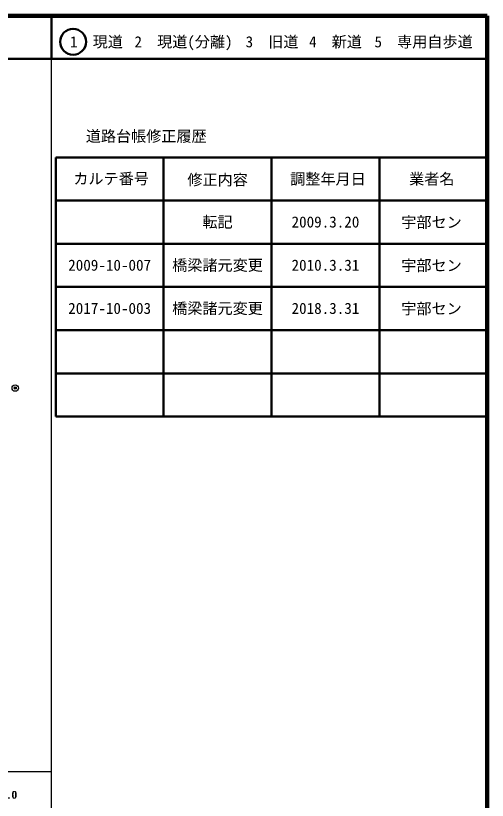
# Model space of a CAD drawing. Units: millimetres on the paper, enlarged 1000 times. Extents: x 40000 to 680000, y 20000 to 380000.
# Drawn here: x 570731 to 680000, y 198357 to 380000 of the extents above; entities that cross this region are included whole.
import ezdxf
from ezdxf.enums import TextEntityAlignment as Align

# ---------------------------------------------------------------- set-up
doc = ezdxf.new("R2010")
doc.units = ezdxf.units.MM
doc.header["$LTSCALE"] = 1000
doc.header["$PDMODE"] = 32
doc.header["$PDSIZE"] = 500
for name, color, linetype, lineweight in [('S-BMK-SRVR', 3, 'Continuous', 25), ('S-TTL', 2, 'Continuous', 140), ('S-TTL-BAND', 7, 'Continuous', 25), ('S-TTL-FRAM', 2, 'Continuous', 50), ('S-TTL-LINE', 7, 'Continuous', 50)]:
    doc.layers.add(name, color=color, linetype=linetype, lineweight=lineweight)
doc.layers.add('S-OTRS', color=6, linetype='Continuous')
doc.layers.add('S-TTL-TXT', color=7, linetype='Continuous')
doc.styles.add('ＭＳ ゴシック', font='')
doc.styles.get('ＭＳ ゴシック').set_extended_font_data('MS Gothic')

msp = doc.modelspace()

# ---------------------------------------------------------------- linework, layer by layer
at = {"layer": 'S-BMK-SRVR'}
msp.add_circle((570629, 293803), 750, dxfattribs=at)
msp.add_point((570629, 293803), dxfattribs=at)
at = {"layer": 'S-OTRS'}
msp.add_point((570629, 293803), dxfattribs=at)
at = {"layer": 'S-TTL'}
for p, q in [((680000, 380000), (40000, 380000)), ((680000, 20000), (680000, 380000))]:
    msp.add_line(p, q, dxfattribs=at)
at = {"layer": 'S-TTL-BAND'}
for p, q in [((579000, 20000), (579000, 370000)), ((40000, 205000), (579000, 205000))]:
    msp.add_line(p, q, dxfattribs=at)
at = {"layer": 'S-TTL-FRAM'}
for p, q in [((580000, 347197), (580000, 287197)), ((580000, 347197), (680000, 347197)), ((580000, 287197), (680000, 287197))]:
    msp.add_line(p, q, dxfattribs=at)
at = {"layer": 'S-TTL-LINE'}
for p, q in [((579000, 380000), (579000, 370000)), ((40000, 370000), (680000, 370000)), ((605000, 347197), (605000, 287197)), ((630000, 347197), (630000, 287197)), ((655000, 347197), (655000, 287197)), ((580000, 337197), (680000, 337197)), ((580000, 327197), (680000, 327197)), ((580000, 317197), (680000, 317197)), ((580000, 307197), (680000, 307197)), ((580000, 297197), (680000, 297197))]:
    msp.add_line(p, q, dxfattribs=at)
msp.add_circle((584031, 373958), 3000, dxfattribs=at)

# ---------------------------------------------------------------- texts
at = {"layer": 'S-TTL-BAND', "style": 'ＭＳ ゴシック'}
for p in [(567844, 198195), (568000, 198195)]:
    msp.add_text('500.0', height=1833, dxfattribs=at).set_placement(p, align=Align.BOTTOM_CENTER)
at = {"layer": 'S-TTL-TXT', "style": 'ＭＳ ゴシック'}
for s, p in [('1\u3000現道', (589448, 373958)), ('2\u3000現道(分離)', (609619, 373958)), ('3\u3000旧道', (630121, 373958)), ('4\u3000新道', (644824, 373958)), ('5\u3000専用自歩道', (665228, 373958)), ('道路台帳修正履歴', (600968, 352113)), ('カルテ番号', (592839, 342277)), ('修正内容', (617509, 342023)), ('調整年月日', (643089, 342197)), ('業者名', (667134, 342197)), ('転記', (617500, 332245)), ('2009.3.20', (642500, 332245)), ('宇部セン', (667077, 332189)), ('2009-10-007', (592500, 322245)), ('橋梁諸元変更', (617500, 322245)), ('2010.3.31', (642500, 322245)), ('宇部セン', (667077, 322189)), ('2017-10-003', (592500, 312245)), ('橋梁諸元変更', (617500, 312245)), ('2018.3.31', (642500, 312245)), ('宇部セン', (667077, 312189))]:
    msp.add_text(s, height=2566, dxfattribs=at).set_placement(p, align=Align.MIDDLE_CENTER)

doc.saveas('drawing.dxf')
